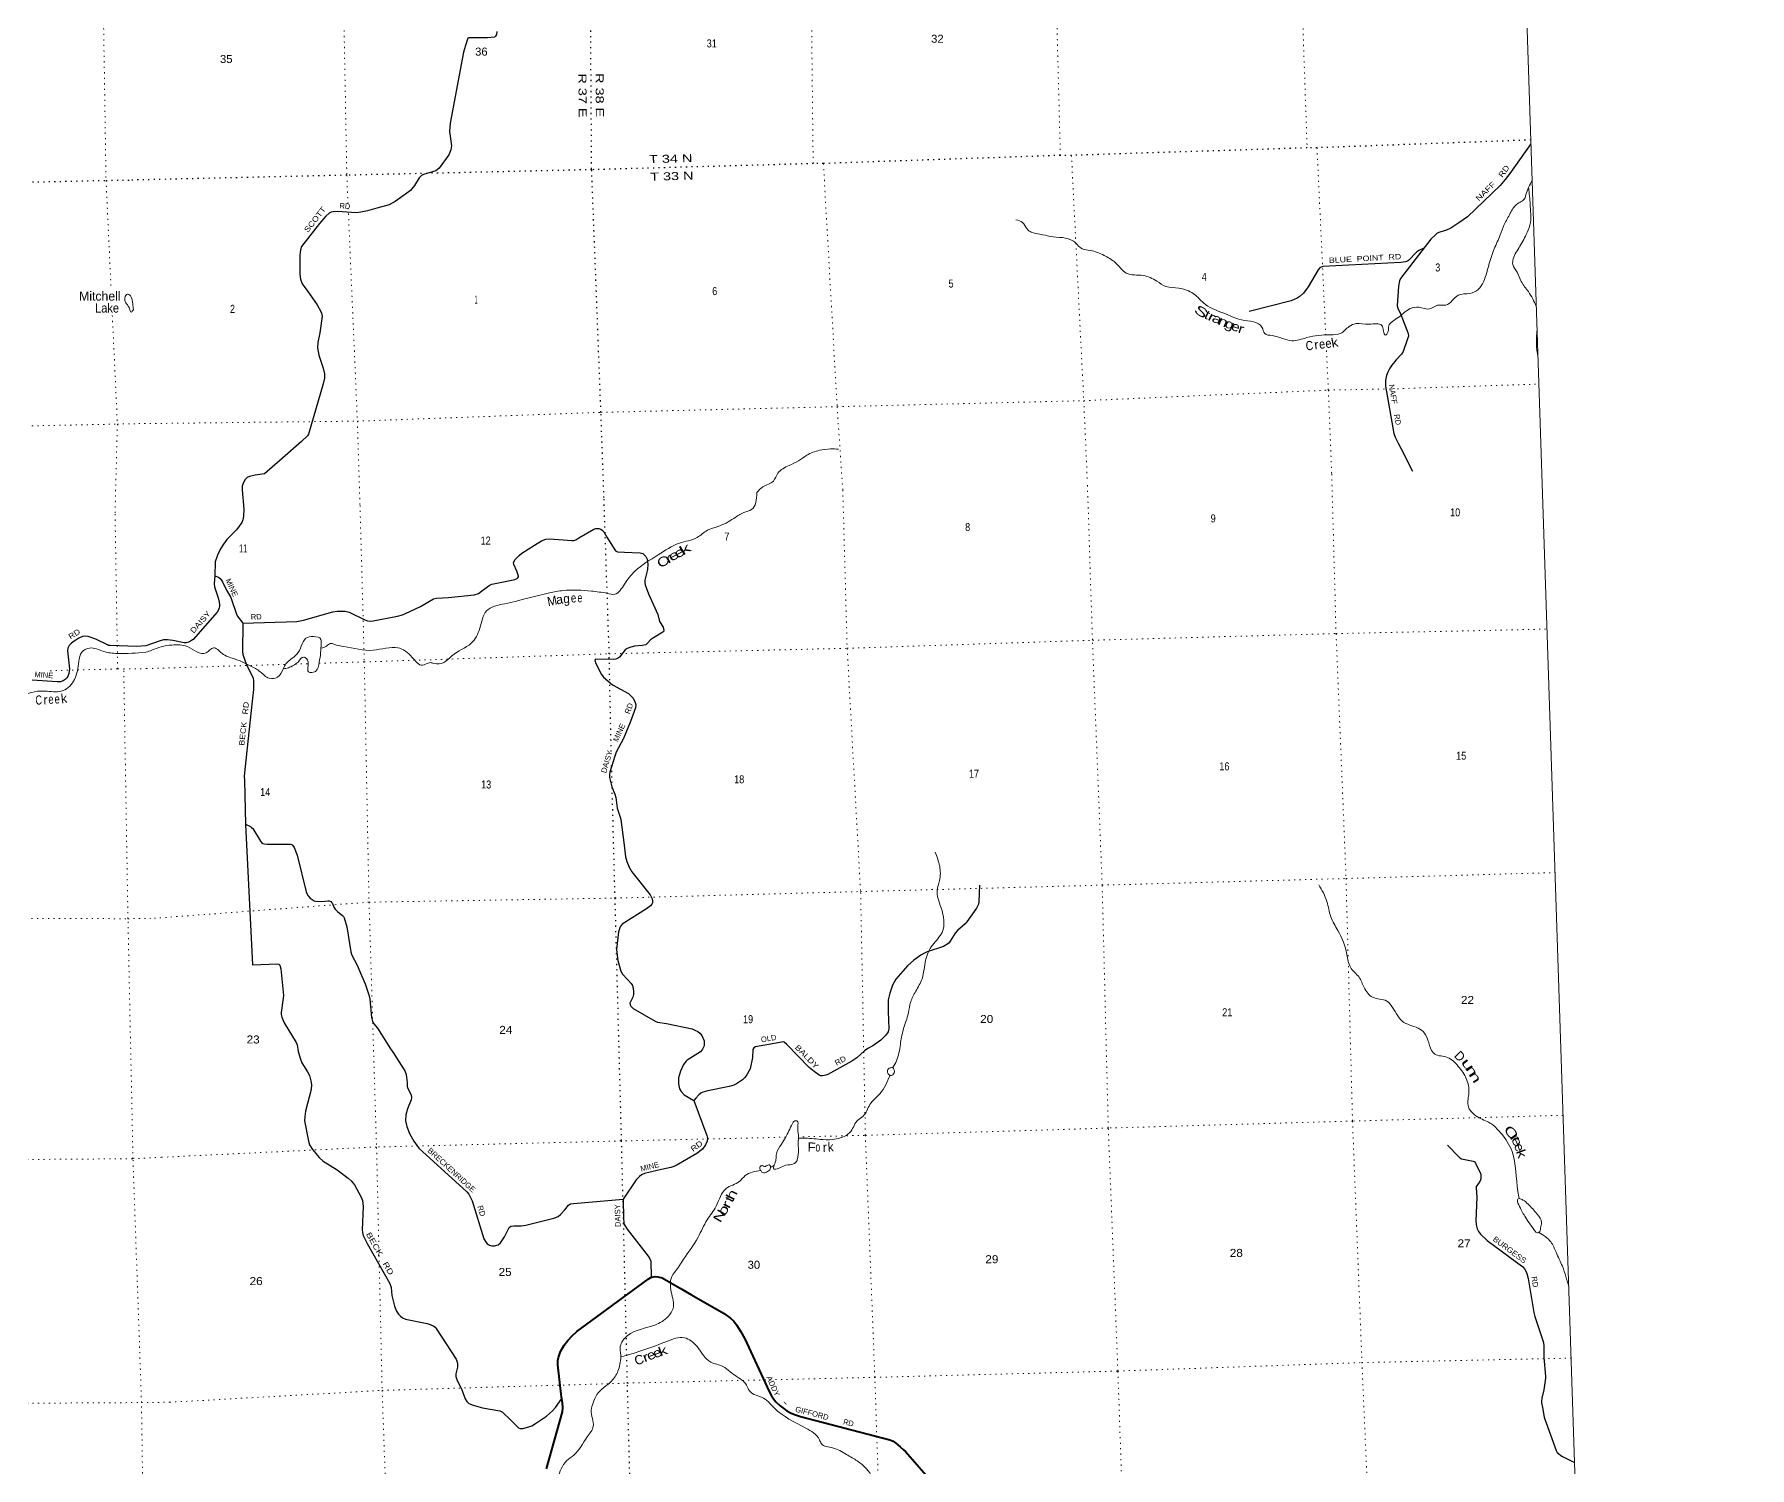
# Model space of a CAD drawing. Header units: feet. Extents: x 489137 to 739700, y 189004 to 379547.
# Drawn here: x 702182 to 739700, y 311700 to 343041 of the extents above; entities that cross this region are included whole.
import ezdxf
from ezdxf.enums import TextEntityAlignment as Align

# ---------------------------------------------------------------- set-up
doc = ezdxf.new("R2010")
doc.units = ezdxf.units.FT
doc.header["$LTSCALE"] = 80
doc.linetypes.add('DOTTED', pattern=[1.5, 0.3, -1.2])
for name, color, linetype, lineweight in [('26', 7, 'Continuous', 40), ('29', 7, 'Continuous', 25), ('39', 7, 'Continuous', 13), ('4', 7, 'Continuous', 13), ('6', 7, 'DOTTED', 25), ('7', 7, 'DOTTED', 13)]:
    doc.layers.add(name, color=color, linetype=linetype, lineweight=lineweight)
for name, color, linetype in [('27', 7, 'Continuous'), ('30', 7, 'Continuous'), ('41', 7, 'Continuous')]:
    doc.layers.add(name, color=color, linetype=linetype)

msp = doc.modelspace()

# ---------------------------------------------------------------- linework, layer by layer
at = {"layer": '26'}
for points in [[(713387.95, 311674.68), (713731.37, 312921.12), (713741.34, 313012.28), (713734.22, 313120.41), (713711.46, 313245.41), (713629.73, 313949.17), (713630.37, 314044.27), (713644.59, 314112.6), (713694.17, 314240.68), (713772.63, 314380.22), (713849.32, 314483.35), (713946.19, 314582.35), (714048.91, 314675.3), (715607.31, 315825.49), (715669, 315859.23), (715717.37, 315876.31), (715760.04, 315882), (715821, 315872.55), (715913.69, 315847.84), (716104.47, 315744.67), (716344.17, 315602.89), (716553.8, 315482.58)], [(716553.8, 315482.58), (717254.78, 315080.29), (717408.87, 314969.55), (717480, 314904.07), (717543.54, 314825.35), (717630.8, 314687.7), (717721.56, 314519.45), (718251.28, 313367.22), (718303.7, 313274.17), (718349.22, 313202.99), (718403.28, 313140.36), (718494.33, 313054.95), (718642.29, 312946.76), (718736.18, 312895.52), (718832.92, 312858.51), (718937.12, 312821.34), (720893.33, 312308.89), (720965.43, 312279.15), (721023.29, 312237.4), (721116.23, 312156.73), (721190.64, 312090.66), (721232.89, 312051.39), (721887.29, 311308.32)]]:
    msp.add_lwpolyline(points, dxfattribs=at)
at = {"layer": '29'}
for points in [[(712299.33, 343100.59), (712287.88, 343033.54), (712269.63, 343000.67), (712249.73, 342982.23), (712096.43, 342961.94), (711689.29, 342964.14), (711667.39, 342956.84), (711657.83, 342937.96), (711612.79, 342799.55), (711572.11, 342649.15), (711277.78, 341099.77), (711264.32, 340913.8), (711306.64, 340604.24), (711295.08, 340515.3), (711244.9, 340406.87), (711035.94, 340117.2), (711003.09, 340084.33), (710962.46, 340054.22), (710691.26, 339974.24), (710649.04, 339952.85), (710598, 339901.1), (710499.08, 339732.99), (710408.14, 339629.62), (710249.74, 339510.36), (710072.35, 339384.92), (709943.06, 339314.42), (709675.85, 339236.57), (709470.73, 339184.62), (709320.46, 339151.17), (709218.88, 339139.46), (708815.35, 339168.89), (708721.86, 339156.65), (708672.61, 339150.26), (708632.46, 339132), (708559.46, 339062.61), (708423.29, 338908.1), (708027.35, 338403.08), (708002.82, 338331.24), (707987.7, 338212.35), (707986.24, 337794.68), (708002.82, 337686.61), (708044.19, 337586.43), (708163.24, 337418.8)], [(734916.12, 340642.93), (734450.63, 340000.23), (734352.8, 339868.46), (734242.89, 339734.34), (733529.68, 339051.26), (733340.73, 338921.05), (733159.91, 338803.22), (733069.57, 338760.38), (732920.93, 338716), (732867.92, 338693.66), (732835.15, 338667.27), (732728.5, 338563.51), (732062.37, 337702.14), (732039.39, 337650.94), (732015.98, 337537.46), (731991.94, 337106.75), (732004.13, 337050.91), (732066.35, 336913.39), (732230.79, 336498.19), (732236.49, 336443.87), (732212.05, 336360.49), (732119.7, 336106.04), (732084.43, 336048.35), (731968.29, 335920.12), (731875.16, 335810.21), (731831.36, 335740.82), (731788.81, 335657.01), (731758.36, 335583.77), (731740.11, 335514.38), (731732.81, 335463.25), (731738.04, 335346.95), (731918.97, 334312.78), (731944.71, 334230.8), (732010.76, 334101.44), (732074.64, 333978.09), (732322.74, 333485.92)], [(732576.37, 338366.79), (732462.82, 338316.57), (732421.85, 338286.87), (732236.52, 338094.22), (732212.8, 338079.17), (732172.65, 338066.39), (732071.6, 338053.44), (730365.69, 337960.85), (730314.84, 337944.04), (730289.29, 337925.78), (730262.16, 337893.48), (730186.48, 337766.34), (730041.07, 337516.27), (729942.55, 337383.42), (729870.1, 337315.94), (729800.2, 337270.2), (729672.39, 337211.72), (728749.32, 336978.92)], [(708163.24, 337418.8), (708371.74, 337125.21), (708451.77, 336981.72), (708466.37, 336941.54), (708475.27, 336875.82), (708425.9, 336511.32), (708382.42, 336300.56), (708377.46, 336189.22), (708407.93, 336026.63), (708502.86, 335738.11), (708525.76, 335614.2), (708528.41, 335526.28), (708502.91, 335399.73), (708178.92, 334297.44), (708156.12, 334262.59), (708029.12, 334140.06), (707611.37, 333775.67), (707213.38, 333429.98), (707009.61, 333404.29), (706885.94, 333373.27), (706838.93, 333351.25), (706783.74, 333296.57), (706741.41, 333207.38), (706725.34, 333161.43), (706726.35, 333083.9), (706762.29, 332659.73)], [(706762.29, 332659.73), (706754.76, 332507.27), (706743.81, 332426.92), (706719.82, 332364.91), (706603.95, 332207.73), (706393.41, 331992.3), (706321.65, 331895.74), (706254.72, 331791.42), (706189.02, 331652.64), (706136.87, 331506.2), (706130.9, 331203.25)], [(713121.71, 331869.09), (713271.62, 331962.75), (713370.28, 332001.43), (713457.85, 332009.22), (713941.76, 331970.56), (713983.47, 331970.39), (714023.62, 331988.65), (714093.08, 332034.04), (714422.08, 332218.39), (714461.61, 332233.35), (714527.31, 332233.35), (714571.11, 332218.74), (714604.56, 332196.1), (714636.81, 332163.96), (714706.54, 332046.05), (714895.96, 331749.43), (714937.45, 331724.61), (715087.18, 331715.38), (715430.83, 331704.43), (715490.9, 331687.34), (715523.75, 331658.12), (715556.6, 331621.6), (715586.99, 331564.22), (715600.4, 331457.24), (715592.56, 331338.35), (715538.35, 331102.97), (715534.7, 331055.49), (715545.33, 331001.75), (715618.47, 330808.37), (715821.51, 330354.83), (715858.87, 330204.67), (715935.89, 330076), (715954.44, 330005.46), (715950.79, 329987.2), (715927.45, 329966.73), (715723.49, 329847.03), (715662.44, 329802.76), (715604.05, 329735.19), (715557, 329694.24), (715479.95, 329676.76), (715309.58, 329665.96), (715228.1, 329643.89), (715151.45, 329614.67), (715108.5, 329580.67), (714984.7, 329419.18), (714939.76, 329390.05), (714899.61, 329375.44), (714855.02, 329372.55), (714456.98, 329379.71), (714443.36, 329353.53), (714457.61, 329301.01), (714589.36, 329043.09), (714614.91, 329006.56), (714631.77, 328985.8), (714831.24, 328818.75), (715177, 328624.9), (715222.68, 328587.34), (715279.2, 328526.29), (715322.77, 328433.18), (715337.59, 328376.55), (715328.86, 328312.28), (715221.77, 328014.09), (715071.08, 327644.36), (714910.55, 327344.78), (714875.59, 327260.01), (714768.2, 326906.51), (714760.9, 326855.38), (714764.11, 326792.14), (714815.47, 326585.93), (714881.35, 326426.24), (714900.06, 326352.55), (714928.09, 326119.34), (714995.32, 325921.73), (715009.1, 325874.74), (715081.26, 325308.54)], [(706745.2, 330166.77), (707923.15, 330205.32), (708070.55, 330230.08), (708713.85, 330410.83), (708804.19, 330427.3), (708888.14, 330430.95), (708979.39, 330427.3), (709071.48, 330404.37), (709395.8, 330247.46), (709472.13, 330219.12), (709526.88, 330211.82), (709592.6, 330219.59), (710128.37, 330319.88), (710238.62, 330350.6), (710298.19, 330373.88), (710626.19, 330527.91), (710788.54, 330624.05), (710910.21, 330695.74), (710977.37, 330712.99), (711243.49, 330725.73), (711804.45, 330787.05), (711894.77, 330813.65), (711965.04, 330863.75), (712127.15, 330988.78), (712191.34, 331020.8), (712371.27, 331055.3), (712694.25, 331118.35), (712742.48, 331139.49), (712757.08, 331154.1), (712771.68, 331176.02), (712772.49, 331193.57), (712738.5, 331303.47), (712666.92, 331450.48), (712662.19, 331493.77), (712701.79, 331554.56), (712787.55, 331646.18), (712848.33, 331698.29), (713121.71, 331869.09)], [(706130.9, 331203.25), (706119.66, 331029.92), (706123.94, 330956.64), (706204.56, 330721.11), (706225.51, 330628.17), (706229.81, 330570.56), (706229.16, 330529.56), (706225.51, 330503.99), (706207.26, 330454.69), (706180.71, 330409.5), (705655.64, 329811.03), (705623.27, 329786.32), (705557.57, 329753.45), (705502.82, 329735.19), (705456.31, 329733.87), (705212.3, 329784.41), (705097.67, 329800.93), (705009.91, 329797.97), (704937.08, 329779.02), (704621.05, 329668.45)], [(706130.9, 331203.25), (706210.91, 331168.71), (706247.41, 331143.14), (706268.15, 331114.16), (706298.51, 331070.1), (706382.71, 330889.83), (706470.5, 330741.33), (706488.3, 330702.14), (706601.45, 330364.3), (706621.69, 330328.48), (706745.2, 330166.77)], [(706745.2, 330166.77), (706732.84, 329549.85), (706742.04, 329480.42), (706826.48, 329251.08), (706970.08, 328969.14), (706979.68, 328898.84), (706977.78, 328715.11), (706950.02, 328459.89), (706787.58, 326969.51), (706775.21, 326813.25), (706779.87, 326734.69), (706798.37, 325764.46), (706954.15, 322693.59), (707504.74, 322713.63), (707532.17, 322710.96), (707550.42, 322689.05), (707570.79, 322610.84), (707634.37, 322024.33), (707626.72, 321968.82), (707584.92, 321650.57), (707583.27, 321607.97), (707594.22, 321549.54), (707649.06, 321424.59), (707909.72, 320999.18), (707930.02, 320948.73), (707956.7, 320802.92), (708000.86, 320630.78), (708032.21, 320550.64), (708159.55, 320355.43), (708203.76, 320273.06), (708232.69, 320162.04), (708243.91, 320079.49), (708235.23, 319966.34), (708115.82, 319494.18), (708097.91, 319380.09), (708094.7, 319281.56), (708176.32, 318836.16), (708200.11, 318759.2), (708267.14, 318657.48), (708415.45, 318485.28), (708499.78, 318404.72), (708805.15, 318210.86), (709045.36, 318033.04), (709112.59, 317975.79), (709181.69, 317882.09), (709330.02, 317614.46), (709357.14, 317541.16), (709373.25, 317410), (709349.84, 316902.02), (709357.14, 316839.93), (709378.4, 316776.41), (709461.02, 316601.5), (709955.72, 315725.98), (709984.05, 315639.72), (710001.92, 315468.74), (710057.92, 315232.93), (710106.36, 315125), (710145.52, 315057.62), (710189.32, 315010.14), (710233.12, 314977.27), (710298.03, 314949.63), (710771.8, 314852.1), (710842.67, 314829.35), (710917.11, 314794.29), (710948.51, 314772.74), (710974.06, 314741.7), (711077.8, 314579.55), (711405.79, 314073.58), (711437.6, 313987.5), (711441.25, 313969.24), (711435.96, 313896.96), (711400.5, 313750.48), (711401.1, 313695.32), (711427.43, 313610.07), (711524.51, 313425.54), (711606.6, 313206.21), (711645.65, 313147.48), (711685.8, 313107.3), (711778.96, 313064.51), (711982.84, 313006.6), (712361.04, 312941.13), (712422.18, 312911.99), (712603.56, 312742.32), (712770.82, 312572.2), (712809.98, 312553.99), (712864.22, 312557.09), (712999.78, 312594.16), (713064.09, 312618.13), (713142.12, 312663.55), (713384.07, 312830.44), (713518.07, 312941.13), (713583.84, 313014.59), (713717.97, 313209.67)], [(704621.05, 329668.45), (704425.79, 329658.77), (703838.42, 329676.68), (703805.58, 329680.33), (703782.43, 329689.01), (703527.72, 329816.22), (703358.46, 329876.64), (703300.06, 329883.94), (703238.97, 329873.75), (703157.71, 329838.29), (703088.36, 329794.46), (703030.79, 329756.22), (702987.99, 329717.77), (702947.84, 329675.76), (702916.81, 329617.33), (702909.97, 329562.73), (702951.38, 329168.49), (702947.84, 329114.22), (702936.89, 329063.09), (702913.16, 329002.83), (702891.3, 328970.86), (702856.59, 328935.26), (702810.96, 328907.87), (702752.57, 328885.96), (702684.19, 328881.61), (702135.47, 328920.89)], [(706798.2, 325773.16), (706908.01, 325718.62), (706935.38, 325699.45), (706958.95, 325672.84), (707131.62, 325401.98), (707154.38, 325370.74), (707183.95, 325347.17), (707214.61, 325337.87), (707271.29, 325331.87), (707784.09, 325334.52), (707811.37, 325326.91), (707829.62, 325310.48), (707865.4, 325258.47), (707933.63, 325091.16), (708128.1, 324292.2), (708148.99, 324240.36), (708165.42, 324210.22), (708217.56, 324153.84), (708278.57, 324111.61), (708304.12, 324097.92), (708336.92, 324087.11), (708474.42, 324081.52), (708605.24, 324096.09), (708628.96, 324093.35), (708664.36, 324077.64), (708691.01, 324053.17), (708701.96, 324034.92), (708731.02, 323956.7), (708764.01, 323913.48), (708812.88, 323864.52), (708929.22, 323767.41), (708942.86, 323751.87), (708957.46, 323720.82), (709014.14, 323523.95), (709107.1, 322979.41), (709129.76, 322908.1), (709246.21, 322687.87), (709338.66, 322460.81), (709415.49, 322277.63), (709497.64, 322037.13), (709517.58, 321943.91), (709556.04, 321544.07), (709582.4, 321457.59), (709610.79, 321405.28), (709686.25, 321311.63), (709970.05, 320858.72), (710046.19, 320756.25), (710142.25, 320601.97), (710286.03, 320375.34), (710316.07, 320296.83), (710334, 320123.84), (710340.78, 320035.68), (710352.67, 319989.22), (710421.08, 319853.07), (710432.06, 319789.98), (710424.73, 319743.5), (710345.4, 319544.94), (710311.59, 319416.62), (710303.79, 319281.2), (710329.84, 319160.96), (710389.79, 319005.48), (710479.48, 318839.56), (710590.24, 318689.1), (711640.26, 317728.42), (711687.61, 317678.14), (711757.71, 317538.5), (712015.86, 316707.32), (712063.56, 316624.46), (712096.41, 316587.94), (712135.65, 316567.93), (712191.31, 316551.41), (712246.06, 316551.41), (712327.34, 316572.19), (712377.45, 316617.15), (712464.78, 316748.25), (712567.06, 316949.39), (712607.4, 316982.38), (712668.71, 316989.05), (712830.27, 316988.28), (712935.9, 317004.3), (713545.44, 317154.04), (713637.11, 317194.32), (713687.78, 317238.04), (713785.65, 317340.47), (713866.63, 317440.74), (713908.59, 317467.61), (713972.86, 317477.79), (715058.06, 317569.14)], [(715081.26, 325308.54), (715113.23, 325057.69), (715140.5, 324952.55), (715191.6, 324832.02), (715249.54, 324727.11), (715650.14, 324223.52), (715695.29, 324136.27), (715706.24, 324088.79), (715702.59, 324052.26), (715687.99, 324023.04), (715662.44, 323986.52), (715573.64, 323916.25), (715041.64, 323583.97), (714994.5, 323524.51), (714958.45, 323415.74), (714917.85, 323027.8), (714927.4, 322898.03), (714947.05, 322786.75), (715009.1, 322554.83), (715044.1, 322490.11), (715159.11, 322372.77), (715235.4, 322284.56), (715262.77, 322239.82), (715275.74, 322207.04), (715282.85, 322182.3), (715290.15, 322101.95), (715286.49, 322049.9), (715271.9, 321988.72), (715220.8, 321886.46), (715209.84, 321856.33), (715211.98, 321821.47), (715231.75, 321787.85), (715283.27, 321743.07), (715764.64, 321461.89), (715810.28, 321443.44), (716009.24, 321411.6), (716568.54, 321292.66), (716631.5, 321266.49), (716693.55, 321237.27), (716737.35, 321204.4), (716779.36, 321148.18), (716832.25, 321036.39), (716835.9, 320992.57), (716829.38, 320921.74), (716799.4, 320853.78), (716752.84, 320796.12), (716463.61, 320612.73), (716436.82, 320585.96), (716383.31, 320514.12), (716318.82, 320372.19), (716273.81, 320225.59), (716271.63, 320094.13), (716292.06, 319980.89), (716329.91, 319922.46), (716397.91, 319853.06), (716606.97, 319729.69)], [(722851.72, 324437.01), (722843.89, 324069.42), (722830.91, 324018.5), (722785.84, 323934.31), (722575.41, 323635.01), (722538.85, 323593.19), (722371.01, 323448.74), (722323.75, 323384.32), (722216.49, 323211.27), (722192.17, 323174.82), (722162.97, 323151.08), (722064.84, 323097.31), (721710.37, 322979.42), (721637.37, 322946.55), (721570.38, 322909.57), (721422.03, 322800.46), (721279.59, 322669.96), (721026.73, 322383.15), (720954.83, 322247.14), (720896.43, 322075.48), (720858.17, 321931.58), (720860.8, 321673.32), (720871.46, 321296.23), (720856.29, 321229.98), (720803.46, 321156.76), (720695.69, 321047.36), (720524.43, 320927.63), (720414.64, 320864.75), (720340.37, 320816.65), (720170.1, 320663.87), (720063.23, 320591.62), (719535.01, 320294.99), (719492.15, 320280.27), (719418.21, 320265.78), (719378.06, 320269.43), (719345.21, 320284.04), (719235.71, 320362.56), (719126.88, 320454), (718637.6, 320952.67), (718585.41, 321003.43), (718560.47, 321012.67), (718488.66, 320998.25), (717956.72, 320904.14), (717921.73, 320881.18), (717900.19, 320843.76), (717891.97, 320667.9), (717835.57, 320423.85), (717812.23, 320371.69), (717764.78, 320291.34), (717720.98, 320229.25), (717670.1, 320180.27), (717542.13, 320094.12), (717480.08, 320064.9), (717376.12, 320035.41), (716912.76, 319943.55), (716806.7, 319909.67), (716759.25, 319887.76), (716715.86, 319854.36), (716647.77, 319777.45), (716606.97, 319729.69)], [(716606.97, 319729.69), (716892.44, 318963.74), (716905.19, 318907.89), (716899.74, 318839.57), (716861.8, 318757.11), (716797.54, 318666.08), (716674.27, 318569.32), (716217.2, 318308.16), (716169.75, 318286.25), (716102.99, 318264.02), (715902.44, 318223.14), (715531.01, 318129.2), (715462.28, 318101.77), (715417.86, 318070.76), (715342.77, 317992.9), (715058.06, 317569.14)], [(733090.8, 318751.38), (733335.46, 318498.08), (733362.83, 318475.26), (733395.53, 318456.58), (733653, 318405.86), (733673.07, 318396.73), (733682.64, 318385.24), (733704.1, 318358.38), (733811.77, 318131.94), (733818.16, 318118.71), (733821.29, 318105.19), (733822.72, 318055.25), (733817.24, 318019.64), (733809.95, 317993.16), (733788.46, 317940.63), (733720.52, 317846.16), (733715.05, 317832.92), (733714, 317813.06), (733728.85, 317611.71), (733707.89, 317094.32), (733714.13, 317027.61), (733725.08, 316978.3), (733739.68, 316921.69), (733768.13, 316864.18), (733814.51, 316806.64), (733958.39, 316670.59), (734735.06, 316092.52), (734774.44, 316051.54), (734805.46, 315998.58), (734825.54, 315949.27), (734856.63, 315840.17), (734980.76, 315091.39), (735002.55, 315006.07), (735185.05, 314461.88), (735198.67, 314375.95), (735195.59, 314107.41), (735234.32, 313702.21), (735232.83, 313660.56), (735199.22, 313399.09), (735152.2, 313221.93), (735145.17, 313145.02), (735146.72, 313115.1), (735169.68, 313016.65), (735207.05, 312805.95), (735217.9, 312758.09), (735467.93, 312073.75), (735491.65, 312035.85), (735515.37, 312008.46), (735572.58, 311964.15), (735604.8, 311942.72), (735868.27, 311811.66)], [(715058.06, 317569.14), (715069.5, 317145.29), (715073.08, 317057.92), (715081.46, 317019.62), (715095.81, 316994.49), (715150.79, 316916.89), (715608.76, 316328.39), (715647.81, 316268.36), (715665.14, 316213.17), (715674.67, 315870.62)]]:
    msp.add_lwpolyline(points, dxfattribs=at)
at = {"layer": '39'}
for points in [[(723649.73, 338983.2), (723797.19, 338927.1), (723892.58, 338792.53), (723988.16, 338714.59), (724175.63, 338671.87), (724401.82, 338620.25), (724908.75, 338518.69), (724996.37, 338436.46), (725102.25, 338352.78), (725279.42, 338315.81), (725578.3, 338205.76), (725817.81, 338055.44), (725945.54, 337921.87), (726064.13, 337820.37), (726436, 337767.21), (726731.3, 337642.89), (726933.19, 337529.83), (727211.58, 337489.94), (727535.11, 337368.52), (727795.57, 337133.89), (728257.62, 336919.7), (728585.25, 336796.38), (728845.46, 336755.93), (729033.47, 336634.34), (729094.59, 336496.68), (729253.7, 336455.1), (729686.2, 336341.12), (730015.67, 336410.02), (730527.38, 336472.44), (730753.03, 336499.68), (730940.18, 336653.15), (731089.88, 336714.44), (731371.4, 336702.96), (731653.44, 336675.32), (731687.76, 336553), (731731.19, 336461.31), (731793.29, 336542.13), (731807.46, 336665.95), (732009.93, 336846.19), (732274.5, 337044.54), (732463.71, 337072.67), (732699.55, 337035.5), (732874.92, 337115.79), (733054.75, 337121.38), (733326.95, 337334.13), (733578.4, 337376.33), (733763.62, 337465.02), (733947.85, 337832.8), (734113, 338351.69), (734244.78, 338653.11), (734330.43, 338880.29), (734463.98, 339127.16), (734597.28, 339319.41), (734788.68, 339466.94), (734807.34, 339529.19), (734942.02, 339848.74)], [(734867.23, 339672.99), (734898.28, 339330.79), (734910.35, 339112.17), (734905.37, 338926.48), (734829.62, 338705.68), (734675.42, 338409.62), (734528.72, 338132), (734518.52, 338010.33), (734612.94, 337843.36), (734704.64, 337635.85), (734859.51, 337414.13), (735033.31, 337093.52)], [(704350.68, 337026.7), (704336.86, 337143.47), (704284.78, 337321.68), (704219.02, 337360.03), (704163.04, 337281.47), (704182.65, 337172.96), (704254.57, 337068.12), (704302.18, 336966.56), (704350.68, 337026.7)], [(735050, 336585.92), (735034.93, 336411.11), (735037.32, 336231.36), (735044.51, 336121.11), (735069.66, 336012.57)], [(717985.55, 333020.16), (718115.73, 333143.71), (718346.18, 333272.23), (718445.72, 333445.23), (718691.08, 333612.65), (718894.09, 333714.02), (719078.19, 333837.06), (719355.82, 333944.8), (719595.55, 333974.5), (719767.56, 333971.75)], [(717985.55, 333020.16), (717870.67, 332649.19), (717703.01, 332585.66), (717480.84, 332455.86), (717128.91, 332277.79), (716907.28, 332196.51), (716677.84, 332040.22), (716292.04, 331913.7), (715827.35, 331659.56), (715317.31, 331303.04), (715089.73, 331019.48), (714878.39, 330799.05), (714710.29, 330816.35), (714365.54, 330866.87), (713747.38, 330879.05), (713452.15, 330827.95), (712474.13, 330591.09), (712071.09, 330433.75), (711927.14, 330055.63), (711737.27, 329726.69), (711311.64, 329449.45), (711138.44, 329302.89), (710922.97, 329284.45), (710839.66, 329302.21), (710671.82, 329244.74), (710448.5, 329418.06), (710135.26, 329627.15), (709595.78, 329574.94), (708953.34, 329655.13), (708735.79, 329705.34), (708656.51, 329723.22), (708575.46, 329666.28), (708452.06, 329619.64)], [(707627.61, 329167.57), (707686.89, 329276.42), (707922.8, 329485.45), (708022.28, 329666.22), (708120.12, 329834.81), (708286.49, 329874.05), (708451.91, 329812.21), (708456.57, 329725.44), (708444.74, 329516.93), (708414.64, 329311.92), (708329.89, 329111.37), (708180.87, 329098.91), (708170.7, 329234.02), (708133.63, 329390.58), (708078.07, 329425.33), (707950.15, 329316.48), (707789.83, 329210.72), (707739.96, 329191.07), (707627.61, 329167.57)], [(704624.17, 329531.72), (704001.61, 329503.42), (703697.71, 329547.03), (703388.88, 329620.78), (703224.01, 329533.17), (703157.43, 329327.3), (703061.97, 328936.85), (702812.97, 328691.32), (702464.36, 328677.08), (702184.24, 328666.87), (701934.05, 328598.98), (701422.79, 328673.38)], [(707627.61, 329167.57), (707501.97, 328984.01), (707320.98, 328960.51), (707120.77, 329104.19), (706906.82, 329235.35), (706544.75, 329390.45), (706288.92, 329504.21), (706101.43, 329628.06), (705941.3, 329516.25), (705738.73, 329538.6), (705531.31, 329653.78), (705191.15, 329686.24), (704953.99, 329650.99), (704752.41, 329574.34), (704621.88, 329531.62)], [(721881.99, 325159.6), (721984.24, 324851.36), (721979.7, 324535.94), (721927.47, 324328.26), (722013.84, 323944.78), (722036.3, 323405.81), (721826.74, 323126.82), (721675.33, 322794.97), (721598.74, 322392.55), (721461.61, 322121.75), (721349.73, 321884.03), (721300.56, 321642.08), (721188.51, 321277.02), (721123.65, 320953.77), (721039.6, 320597.62), (720961.19, 320453.85)], [(730276.11, 324447.87), (730452.94, 324077.14), (730537.65, 323748.17), (730694.3, 323443.54), (730891.81, 322923.86), (730966.91, 322645.14), (731155.34, 322424.31), (731267.04, 322203.25), (731453.33, 321986.39), (731764.77, 321902.56), (731888.08, 321764.71), (732138.32, 321436.55), (732487.98, 321291.19), (732610.92, 321165.45), (732813.55, 320742.93), (733088.32, 320670.14), (733326.43, 320475.02), (733502.15, 320207.33), (733558.06, 319895.71), (733540.07, 319624.36), (733745.61, 319371.7), (734022.29, 319236.32), (734252.88, 319022.79), (734501.54, 318613.74), (734629.06, 317740.35), (734658.48, 317584.41)], [(720961.19, 320453.85), (720861.26, 320420.6), (720845.56, 320339.3), (720908.17, 320272.42), (720989.02, 320335.42), (720984.98, 320402), (720961.19, 320453.85)], [(720897.43, 320277.25), (720679.74, 319883.74), (720457.04, 319638.72), (720309.28, 319385.79), (720196.76, 319301.65), (720038.73, 319054.49), (719722.8, 318887.58), (719426.4, 318874.84), (719043.88, 318906.06), (718893.46, 318907.11)], [(718367.31, 318312.17), (718403.97, 318438.62), (718414.22, 318566.24), (718524.94, 318775.64), (718609.52, 318915.55), (718687.74, 319065.38), (718761.67, 319223.17), (718812.4, 319281.25), (718862.77, 319284.75), (718881.12, 319145.84), (718894.35, 318976.46), (718888.15, 318782.25), (718894.11, 318586.38), (718879.03, 318484.89), (718853.43, 318397.23), (718790.42, 318344.86), (718619.82, 318311.56), (718488.17, 318259.19), (718402.23, 318230.4), (718353.82, 318228.98), (718367.43, 318312.24)], [(718069.04, 318199.56), (717730.3, 318085.38), (717602.94, 317958.36), (717312.8, 317806.35), (717094.52, 317415.95), (716897.62, 317119.14), (716699.27, 316737.41), (716382.71, 316259.23), (716197.18, 315987.01), (716148.59, 315924.95), (716113.87, 315539.94), (716152.99, 315183.36), (716045.31, 315006.39), (715756.22, 314820.05), (715151.67, 314584.04), (714999.32, 314349.17), (715001.05, 314225.94), (715013.55, 314122.24)], [(718068, 318200.38), (718051.67, 318272.66), (718109.24, 318304.66), (718152.16, 318287.73), (718192.25, 318296.99), (718260.16, 318321.22), (718286.45, 318253.27), (718233.96, 318187.06), (718162.39, 318150.6), (718109.69, 318157.14), (718067.92, 318200.73)], [(718288.76, 318268.74), (718329.72, 318290.92), (718367.43, 318312.24)], [(734658.48, 317584.41), (734632.08, 317574.71), (734647.99, 317449.87), (734780.8, 317199.11), (734994.17, 316888.07), (735060.38, 316835.44), (735111.9, 316867.27), (735127.78, 316942.51), (735148.36, 317062.36), (735051.94, 317245.47), (734855.57, 317462.02), (734739.79, 317551.59), (734658.29, 317585.41)], [(735088.8, 316841.88), (735351.06, 316637.82), (735464.91, 316412.78), (735603.52, 316103.58), (735742.41, 315652.92)], [(715013.55, 314122.24), (715320.49, 314211.06), (716017.46, 314461.91), (716400.7, 314539.84), (716677.08, 314347.87), (716980.19, 314007.11), (717243.47, 313913.78), (717396.24, 313803.07), (717577.92, 313670.96), (717716.39, 313565.89), (717866.79, 313333.84), (718089.61, 313243.36), (718364.21, 313006.79), (719053.04, 312566.28), (719355.53, 312312.41), (719400.65, 312222.79), (719641.56, 312134.87), (719942.75, 311990.1), (720068.06, 311919), (720286.67, 311767.77), (720543.33, 311360.98), (720554.45, 310995.5), (720720.92, 310832.63), (720972.77, 310783.43), (721143.81, 310669.21), (721525.09, 310413.61), (721982.64, 310239.07), (722496.9, 310124.81), (722848.08, 309995.66), (723200.33, 309698.79), (723399.68, 309583.38), (723669.69, 309468.02), (724031.48, 309122.92), (724354.78, 308649.37), (724379.88, 308421.73), (724340.66, 308250.81), (724381.09, 308049.89), (724445.61, 307853.72), (724514.52, 307712.25), (724462.98, 307415.66), (724331.04, 306972.22), (724390.1, 306758.7), (724402.17, 306560.99), (724332.04, 306278.01), (724293.68, 306078.82), (724179.37, 305721.78), (724145.61, 305437.84), (724045.28, 305218.65), (724082.92, 304910.53), (724065.87, 304475.5), (724060.87, 304042.85), (724033.09, 303827.8), (724054.14, 303666.73), (724044.46, 303387.54), (723976.84, 303088.47), (723983.73, 302795.61), (724043.73, 302615.48), (724103.69, 302237.28), (724105.06, 302059.47), (724085.1, 301852.73), (723911.6, 301649.58), (723800, 301535.15), (723859.32, 301377.23), (723963.35, 301010.42), (723907.63, 300851.15), (723915.66, 300653.32), (723800.03, 300538.77), (723721.57, 300397.01), (723639.4, 300111.66), (723488.31, 300034.47), (723430.08, 299891.28), (723315.49, 299742.41), (723217.47, 299579.87), (723200.47, 299276.21), (723170.11, 299145.97)], [(715013.55, 314122.24), (714947.14, 313808.02), (714806.22, 313595.72), (714488.17, 313299.4), (714404.94, 313115.06), (714363.34, 312956.2), (714406.31, 312605.8), (714274.07, 312373.54), (713981.4, 311972.87), (713825.61, 311851.08), (713625.06, 311475.34), (713410.01, 311111.3), (713306.12, 311009.22), (713041.3, 310754.89), (712817.11, 310625.03), (712665.71, 310624.63), (712517.31, 310525.28), (712366.78, 310363.23), (712027.62, 309831.84), (711872.83, 309611.05), (711731.08, 309558.39), (711468.36, 309633.54), (711283.32, 309676.62), (711082.17, 309652.53), (710657.29, 309615.81), (710345.74, 309570.29), (709931.8, 309572.3), (709815.78, 309603.25), (709741.28, 309530.33), (709653.76, 309487.34), (709549.95, 309581.31), (709403.2, 309560.83), (709158.21, 309517.27), (709017.39, 309434.32), (708872.77, 309409.86), (708691.91, 309382.33), (708595.59, 309296.64), (708385.52, 309167.19), (707958.9, 308988.95), (707787.81, 308971.8), (707547.94, 309092.09), (707283.8, 309213.69), (707093.2, 309240.44), (706892.3, 309141.58), (706609.81, 308937.25), (706246.19, 308878.08), (705826.74, 308928.42), (705486.81, 309019.5), (705394.59, 309052.35), (705271.92, 309068.15)]]:
    msp.add_spline(points, degree=3, dxfattribs=at)
at = {"layer": '4'}
msp.add_lwpolyline([(489136.84, 372822.34), (519705.79, 373516.18), (550270.46, 374252.07), (580830.76, 375029.99), (611393.28, 375849.96), (641954.65, 376711.97), (672514.8, 377616.02), (703073.68, 378562.1), (733631.22, 379547.32), (739699.91, 195787.95), (708889.59, 194791.66), (678077.93, 193837.75), (647264.99, 192926.23), (616450.81, 192057.09), (585635.48, 191230.33), (554819.03, 190445.97), (524001.53, 189703.99), (493183.04, 189004.41)], close=True, dxfattribs=at)
msp.add_lwpolyline([(489136.84, 372822.34), (519705.79, 373516.18), (550270.46, 374252.07), (580830.76, 375029.99), (611393.28, 375849.96), (641954.65, 376711.97), (672514.8, 377616.02), (703073.68, 378562.1), (733631.22, 379547.32), (739699.91, 195787.95), (708889.59, 194791.66), (678077.93, 193837.75), (647264.99, 192926.23), (616450.81, 192057.09), (585635.48, 191230.33), (554819.03, 190445.97), (524001.53, 189703.99), (493183.04, 189004.41)], close=True, dxfattribs=at)
at = {"layer": '6'}
for points in [[(714641.73, 332911.29), (714575.68, 334775.19), (714372.15, 340098.57), (714336.79, 345413.01), (714333.04, 345528.19), (714175.71, 350675.01), (714177.15, 350879.34), (714010.32, 355944.96), (714009.66, 356213.95), (713833.08, 361206.45), (713836.44, 361538.27), (713751.7, 364111.16)], [(734913.23, 340730.22), (730236.65, 340559.29), (730020.32, 340556.61), (724865.93, 340394.38), (724623.26, 340392.91), (719441.04, 340215.66), (719216.63, 340212.73), (714372.74, 340080.38), (709016.73, 339960.44), (704298.71, 339853.45)], [(690470.5, 339556.36), (693142.38, 339640.76), (698420.95, 339729.45), (703751.03, 339848.01), (704298.71, 339853.45)], [(714800.42, 327356.46), (714756.52, 329495.93), (714641.73, 332911.29)], [(715291.28, 308203.62), (715154.88, 313549.36), (715025.89, 318850.85), (714884.79, 324151.98), (714804.99, 327134.04)]]:
    msp.add_lwpolyline(points, dxfattribs=at)
at = {"layer": '7'}
for p, q in [((730236.65, 340559.29), (730431.62, 336381.96)), ((731996.37, 335291.93), (735089.47, 335394.05)), ((704005.1, 329165.72), (703947.82, 332573.46)), ((704636.77, 329171.59), (707675.73, 329265.38)), ((707891.03, 329272.02), (708162.6, 329280.4))]:
    msp.add_line(p, q, dxfattribs=at)
for points in [[(702697.91, 378550.22), (702753.66, 376990.92), (702924.75, 371682.78), (703041.59, 366429.55), (703137.18, 361147.38), (703303.32, 355804.74), (703488.98, 350420.28), (703668.85, 345090.18), (703751.03, 339848.01), (703862.09, 337465.75)], [(708162.47, 374600.93), (708241.34, 371813.42), (708332.43, 366527), (708488.11, 361244.61), (708597.51, 355954.72), (708774.19, 350586.01), (708918.34, 345285.06), (709016.73, 339960.44), (709248.31, 334583.32), (709306.19, 332740.64)], [(729194.24, 372600.17), (729357.98, 367380.73), (729465.77, 362015.95), (729547.61, 356702.95), (729691.19, 351294.78), (729835.49, 345927.09), (730020.32, 340556.61)], [(718506.76, 372227.54), (718647.51, 366968.96), (718745.77, 361648.38), (718834.31, 356378.06), (718933.9, 350954.37), (719157.25, 345643.74), (719216.63, 340212.73)], [(724623.26, 340392.91), (724483.14, 345756.69), (724293.82, 351078.48), (724204.4, 356500.47), (724067.66, 361884.58), (724006.05, 367135.51), (723836.36, 372413.41)], [(724865.93, 340394.38), (725135.5, 335030.58), (725213.62, 333253.18)], [(719441.04, 340215.66), (719741.43, 334899.34), (719864.5, 333079.56)], [(703888.72, 336894.44), (703999.51, 334517.99), (703947.82, 332573.46)], [(730443.59, 336125.5), (730483.72, 335265.58), (730557.73, 333427.93)], [(704467.25, 334528.09), (709248.31, 334583.32), (714575.68, 334775.19), (719741.43, 334899.34), (725135.5, 335030.58), (730485.87, 335261.6), (731778.46, 335287.55)], [(691977.58, 334320.61), (693350.09, 334386.26), (698650.9, 334410.99), (703999.51, 334517.99), (704467.25, 334528.09)], [(726063.13, 308505.47), (725881.44, 313813.5), (725671.33, 319126.75), (725538, 324438.22), (725324.46, 329797.86), (725213.62, 333253.18)], [(730557.73, 333427.93), (730654.18, 329938.04), (730871.5, 324586.59), (731012.79, 319279.4), (731219.59, 314008.49), (731451.4, 308645.34)], [(719864.5, 333079.56), (719959.66, 329616.23), (720255.41, 324275.17), (720358.24, 318970.89), (720565.04, 313699.98), (720742.15, 308343.31)], [(709306.19, 332740.64), (709399.42, 329326.66), (709502.98, 324064.84), (709668.17, 318701.76), (709715.31, 316636.46)], [(708412.59, 329288.12), (709397.65, 329318.52), (714756.52, 329495.93), (719959.66, 329616.23), (725328.67, 329791.92), (730654.18, 329938.04), (735266.45, 330034.83)], [(702531.12, 329126.28), (704005.1, 329165.72), (704138.31, 329163.53), (704636.77, 329171.59)], [(704599.37, 307855.11), (704527.17, 313123.89), (704340.15, 318455.98), (704230.25, 323703.47), (704138.31, 329163.53)], [(704809.51, 323713.47), (709502.98, 324064.84), (714886.75, 324154.06), (720248.68, 324297.21), (725538, 324438.22), (730873.64, 324582.62), (735442.22, 324712.61)], [(692229.87, 323623.47), (693614.72, 323657.64), (698882, 323719.77), (704230.25, 323703.47), (704809.51, 323713.47)], [(735617.52, 319404.42), (731012.79, 319279.4), (725671.33, 319126.75), (720336.17, 318966.2), (718894.74, 318933.22)], [(718617.2, 318926.87), (715011.95, 318844.38), (709663.83, 318711.74), (704974.9, 318487.8)], [(692663.2, 318284.4), (693721.48, 318311.1), (699023.79, 318416.66), (704340.15, 318455.98), (704974.9, 318487.8)], [(709719.29, 316462.14), (709789.41, 313389.94), (709979.96, 308055.9)], [(705144.42, 313131.03), (709789.41, 313389.94), (715154.88, 313549.36), (720563.76, 313675.69), (725881.44, 313813.5), (731217.88, 313998.33), (735792.82, 314096.24)], [(695594.97, 313023.1), (699141.99, 313092.67), (704527.17, 313123.89), (705144.42, 313131.03)]]:
    msp.add_lwpolyline(points, dxfattribs=at)

# ---------------------------------------------------------------- texts
at = {"layer": '27'}
for s, rotation, width, p in [('ADDY', 294.69, 1.05, (718288.4, 313459.75)), ('-', 316.831, 2.1, (718572.06, 313078.02)), ('RD', 345.321, 0.95, (719975.13, 312624.31))]:
    msp.add_text(s, height=120, rotation=rotation, dxfattribs=dict(at, width=width)).set_placement(p, align=Align.CENTER)
msp.add_text('GIFFORD', height=120, rotation=345.321, dxfattribs=at).set_placement((719176.17, 312832.46), align=Align.CENTER)
at = {"layer": '30'}
for s, rotation, width, p in [('RD', 53.409, 1.2, (734372.36, 340012.25)), ('NAFF', 43.764, 1.25, (733965.52, 339565.61)), ('SCOTT', 51.903, 1.2, (708367.92, 338954.41)), ('RD', 355.829, 0.85, (708970.61, 339227.75)), ('BLUE  POINT  RD', 3.107, 1.2, (731290.26, 338081.13)), ('RD', 279.924, 0.9, (731938.61, 334606.69)), ('DAISY', 48.738, 1.2, (705859.35, 330149.37)), ('RD', 1.874, 0.85, (707037.37, 330246.37)), ('RD', 32.293, 1.15, (703089.35, 329877.9)), ('MINE', 355.905, 0.9, (702386.7, 328974.7)), ('BECK   RD', 83.78, 1.2, (706825.33, 327961.86)), ('DAISY', 73.102, 1.05, (714759.42, 327118.41)), ('BALDY', 314.455, 1.25, (719037.16, 320645.39)), ('RD', 29.317, 1.1, (719841.2, 320547.21)), ('BRECKENRIDGE', 317.544, 1.05, (711268.25, 318163.65)), ('RD', 36.743, 1.2, (716703.49, 318684.24)), ('BECK   RD', 299.468, 1.3, (709688.92, 316352.41)), ('BURGESS', 323.34, 1.1, (734415.55, 316416.11)), ('RD', 279.413, 0.9, (734942.99, 315754.2))]:
    msp.add_text(s, height=120, rotation=rotation, dxfattribs=dict(at, width=width)).set_placement(p, align=Align.CENTER)
for s, rotation, p in [('NAFF', 279.924, (731841.55, 335161.47)), ('MINE', 295.036, (706446.76, 330918.13)), ('RD', 70.245, (715243.33, 328281.2)), ('MINE', 65.826, (715027.99, 327749.12)), ('OLD', 10.033, (718253.85, 321027.6)), ('MINE', 14.193, (715656.06, 318225.79)), ('RD', 287.254, (711905.68, 317298.08)), ('DAISY', 91.345, (715000.41, 317212.14))]:
    msp.add_text(s, height=120, rotation=rotation, dxfattribs=at).set_placement(p, align=Align.CENTER)
at = {"layer": '41'}
msp.add_text('Mitchell', height=200, dxfattribs=at).set_placement((703162.62, 337217.65))
at = {"layer": '41', "width": 0.9}
msp.add_text('Lake', height=200, dxfattribs=at).set_placement((703512.89, 336957.34))
at = {"layer": '41'}
for s, rotation, width, p in [('S', 326.25, 1.65, (727649.02, 336895.05)), ('t', 333.804, 1.3, (727793.77, 336822.73)), ('r', 333.804, 1.55, (727891.26, 336774.75)), ('a', 336.451, 1.4, (728012.49, 336729.21)), ('n', 336.451, 1.4, (728146.52, 336667.36)), ('g', 338.494, 1.35, (728291.3, 336610.85)), ('e', 340.257, 1.2, (728426.95, 336556.02)), ('r', 341.995, 1.3, (728550.38, 336508.44)), ('C', 6.961, 0.85, (730082.68, 336136.13)), ('e', 6.949, 0.9, (730358.35, 336170.64)), ('e', 6.949, 0.9, (730496.85, 336186.64)), ('k', 10.863, 1.1, (730639.9, 336205.83)), ('r', 30.035, 1.65, (716105.26, 331496.81)), ('e', 30.035, 1.5, (716211.57, 331561.42)), ('e', 29.308, 1.45, (716336.21, 331625.56)), ('k', 32.308, 1.75, (716465.64, 331700.38)), ('C', 31.777, 1.35, (715985.07, 331427.89)), ('M', 11.308, 0.95, (713526.04, 330556.22)), ('g', 3.77, 0.95, (713828.42, 330604.43)), ('e', 3.77, 0.8, (713981.8, 330618.54)), ('e', 359.612, 0.7, (714114.18, 330621.57)), ('C', 2.108, 0.75, (702281.67, 328385.45)), ('e', 2.14, 0.75, (702549.22, 328403.41)), ('e', 2.538, 0.75, (702686.68, 328408.85)), ('u', 307.392, 1.9, (733457.96, 320452.04)), ('n', 303.885, 1.7, (733536.74, 320330.5)), ('n', 302.906, 1.7, (733613.7, 320190.01)), ('C', 309.807, 1.6, (734402.59, 318968.11)), ('r', 307.316, 1.95, (734489.22, 318862.42)), ('e', 295.433, 1.35, (734522.28, 318792.31)), ('F', 358.534, 1.1, (719180.67, 318611)), ('o', 359.434, 0.7, (719318.32, 318613.03)), ('k', 4.249, 0.95, (719606.91, 318612.58)), ('e', 288.725, 1.15, (734569.39, 318672.8)), ('k', 289.799, 1.35, (734614.09, 318532.42)), ('o', 59.984, 1.45, (717336.5, 317282.95)), ('r', 62.543, 1.55, (717408.53, 317409.67)), ('h', 63.718, 1.45, (717522.3, 317626.67)), ('t', 62.718, 1.3, (717472.48, 317527.01)), ('N', 59.896, 1.4, (717254.96, 317157.27)), ('C', 17.857, 1.05, (715440.68, 313966.49)), ('r', 20.476, 1.35, (715586.82, 314024.12)), ('e', 20.403, 1.2, (715704.59, 314073.11)), ('e', 20.403, 1.2, (715838.15, 314119.23)), ('k', 20.403, 1.4, (715962.69, 314161.67))]:
    msp.add_text(s, height=200, rotation=rotation, dxfattribs=dict(at, width=width)).set_placement(p, align=Align.CENTER)
for s, rotation, p in [('r', 6.961, (730232.73, 336154.44)), ('a', 8.327, (713683.09, 330586.66)), ('r', 2.067, (702429.94, 328390.93)), ('k', 6.958, (702842.82, 328420.04)), ('D', 314.494, (733289.35, 320625.86)), ('r', 2.473, (719475.23, 318606.94))]:
    msp.add_text(s, height=200, rotation=rotation, dxfattribs=at).set_placement(p, align=Align.CENTER)
at = {"layer": '6', "width": 1.35}
for s, rotation, p in [('R 37 E', 270.381, (714086.38, 341702.79)), ('R 38 E', 270.381, (714461.44, 341710.02)), ('T 34 N', 1.565, (716104.01, 340234.96)), ('T 33 N', 1.565, (716127.92, 339852.58))]:
    msp.add_text(s, height=175, rotation=rotation, dxfattribs=at).set_placement(p, align=Align.CENTER)
at = {"layer": '7'}
for s, width, p in [('31', 0.85, (716999.16, 342754.31)), ('32', 1.05, (721933.3, 342856.42)), ('35', 1.05, (706380.14, 342414.25)), ('36', 1.05, (711960.49, 342575.5)), ('3', 0.85, (732877, 337856.26)), ('5', 0.85, (722232.49, 337503.91)), ('4', 0.85, (727769.88, 337648.84)), ('1', 0.4, (711843.02, 337152.81)), ('6', 0.85, (717063.37, 337339.33)), ('2', 0.85, (706516.79, 336951.15)), ('9', 0.85, (727965.82, 332369.15)), ('10', 0.85, (733258.06, 332501.16)), ('12', 0.85, (712053.92, 331885.19)), ('7', 0.85, (717328.76, 331971.22)), ('8', 0.85, (722595.82, 332180.29)), ('11', 0.65, (706749.97, 331711.49)), ('15', 0.85, (733390.01, 327180.34)), ('18', 0.85, (717599.26, 326663.77)), ('17', 0.85, (722733.39, 326786.52)), ('16', 0.85, (728210.74, 326947.55)), ('14', 0.85, (707233.26, 326386.54)), ('13', 0.85, (712064.39, 326551.01)), ('22', 1.1, (733527.16, 321839.65)), ('19', 0.85, (717792.74, 321419.19)), ('20', 1.1, (723011.89, 321424.31)), ('21', 0.85, (728273.48, 321570.86)), ('23', 1.1, (706968.21, 320976.04)), ('24', 1.1, (712495.2, 321185.12)), ('27', 1.1, (733453.6, 316518.31)), ('29', 1.1, (723125.29, 316170.87)), ('28', 1.1, (728471.6, 316308.84)), ('25', 1.1, (712479.67, 315892.43)), ('30', 1.05, (717920.13, 316049.62)), ('26', 1.1, (707033.56, 315693.46))]:
    msp.add_text(s, height=175, dxfattribs=dict(at, width=width)).set_placement(p, align=Align.CENTER)

doc.saveas('drawing.dxf')
